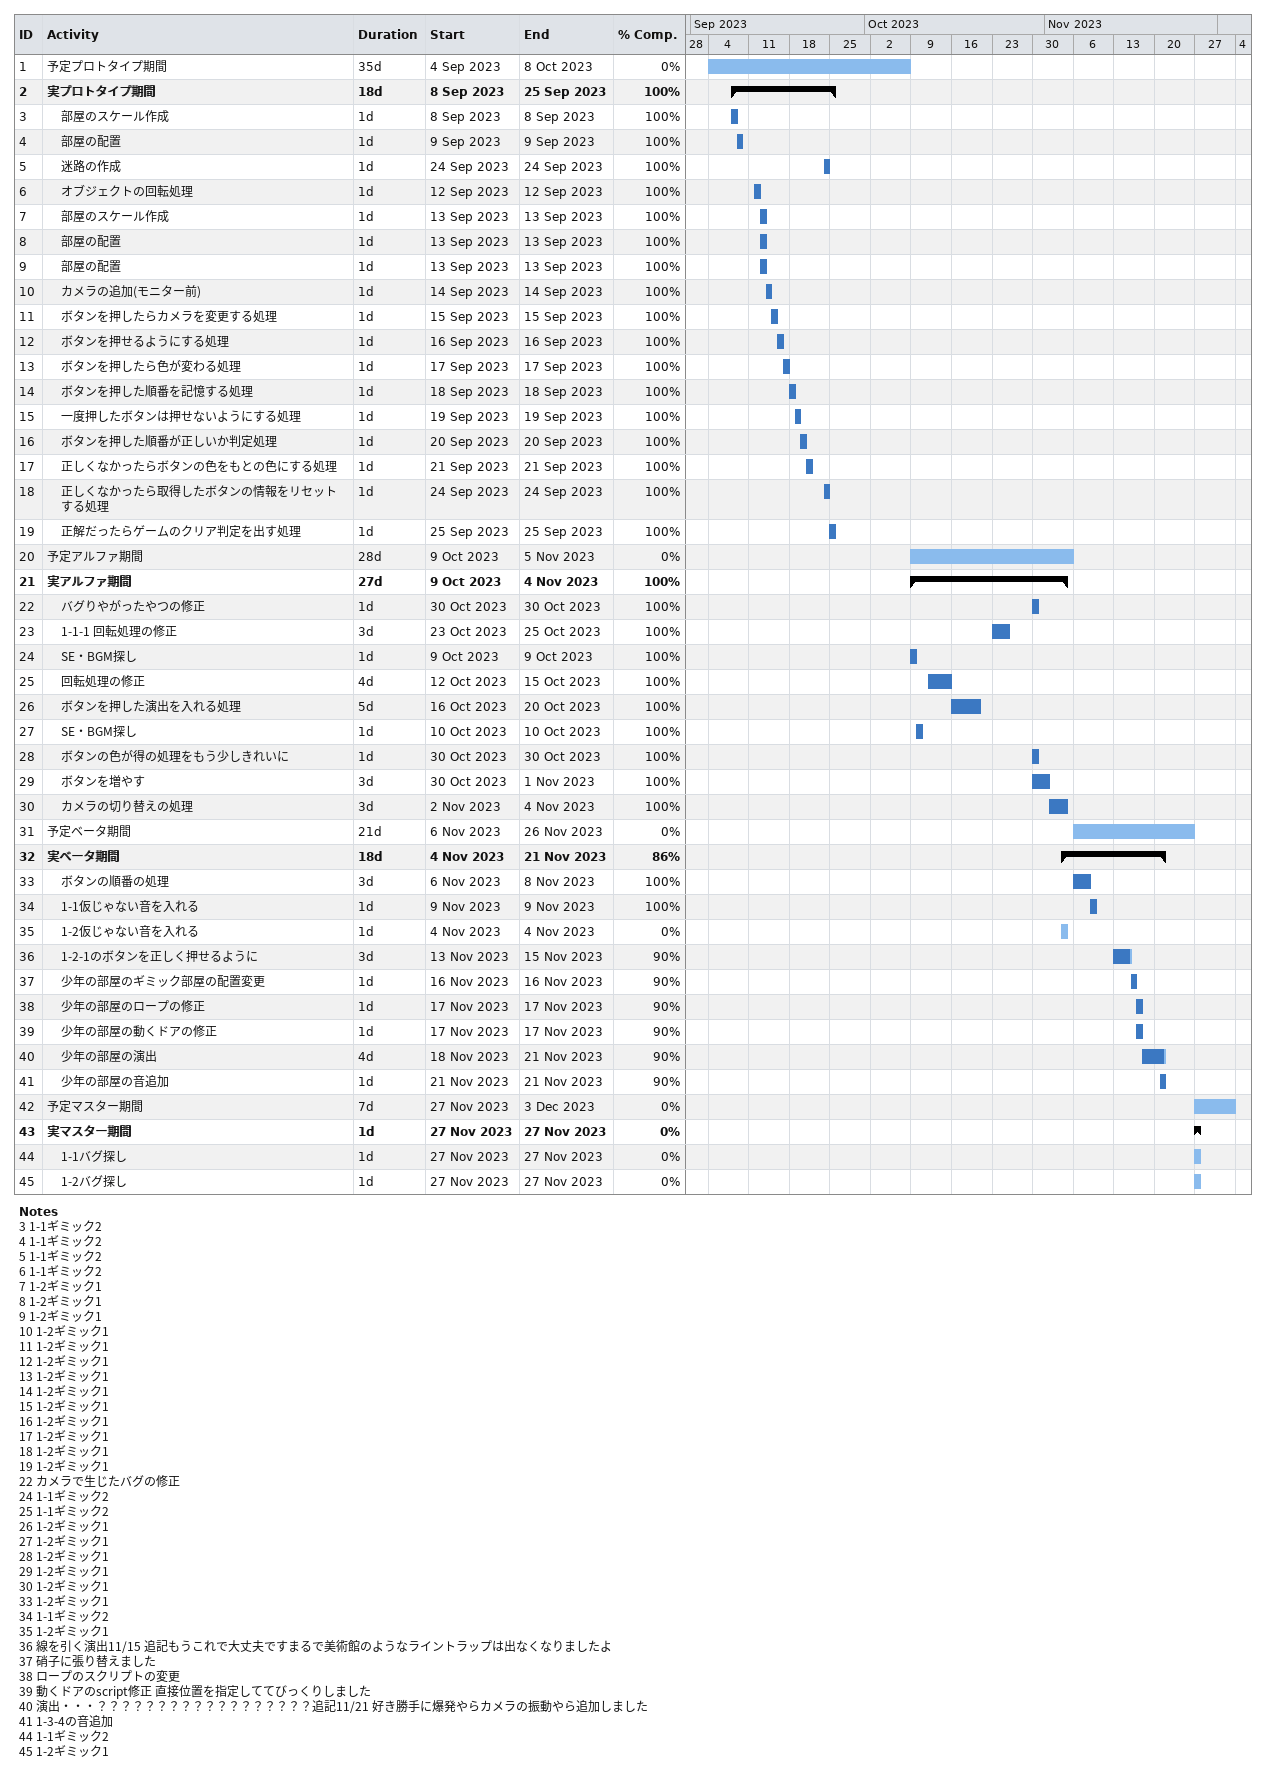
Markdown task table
| ID | Level | Task | Duration | Start | Finish | % complete |
|---|---|---|---|---|---|---|
| 1 | 1 | 予定プロトタイプ期間 | 35d | 2023-09-04 | 2023-10-08 | 0 |
| 2 | 1 | **実プロトタイプ期間** | 18d | 2023-09-08 | 2023-09-25 | 100 |
| 3 | 2 | 部屋のスケール作成 | 1d | 2023-09-08 | 2023-09-08 | 100 |
| 4 | 2 | 部屋の配置 | 1d | 2023-09-09 | 2023-09-09 | 100 |
| 5 | 2 | 迷路の作成 | 1d | 2023-09-24 | 2023-09-24 | 100 |
| 6 | 2 | オブジェクトの回転処理 | 1d | 2023-09-12 | 2023-09-12 | 100 |
| 7 | 2 | 部屋のスケール作成 | 1d | 2023-09-13 | 2023-09-13 | 100 |
| 8 | 2 | 部屋の配置 | 1d | 2023-09-13 | 2023-09-13 | 100 |
| 9 | 2 | 部屋の配置 | 1d | 2023-09-13 | 2023-09-13 | 100 |
| 10 | 2 | カメラの追加(モニター前) | 1d | 2023-09-14 | 2023-09-14 | 100 |
| 11 | 2 | ボタンを押したらカメラを変更する処理 | 1d | 2023-09-15 | 2023-09-15 | 100 |
| 12 | 2 | ボタンを押せるようにする処理 | 1d | 2023-09-16 | 2023-09-16 | 100 |
| 13 | 2 | ボタンを押したら色が変わる処理 | 1d | 2023-09-17 | 2023-09-17 | 100 |
| 14 | 2 | ボタンを押した順番を記憶する処理 | 1d | 2023-09-18 | 2023-09-18 | 100 |
| 15 | 2 | 一度押したボタンは押せないようにする処理 | 1d | 2023-09-19 | 2023-09-19 | 100 |
| 16 | 2 | ボタンを押した順番が正しいか判定処理 | 1d | 2023-09-20 | 2023-09-20 | 100 |
| 17 | 2 | 正しくなかったらボタンの色をもとの色にする処理 | 1d | 2023-09-21 | 2023-09-21 | 100 |
| 18 | 2 | 正しくなかったら取得したボタンの情報をリセットする処理 | 1d | 2023-09-24 | 2023-09-24 | 100 |
| 19 | 2 | 正解だったらゲームのクリア判定を出す処理 | 1d | 2023-09-25 | 2023-09-25 | 100 |
| 20 | 1 | 予定アルファ期間 | 28d | 2023-10-09 | 2023-11-05 | 0 |
| 21 | 1 | **実アルファ期間** | 27d | 2023-10-09 | 2023-11-04 | 100 |
| 22 | 2 | バグりやがったやつの修正 | 1d | 2023-10-30 | 2023-10-30 | 100 |
| 23 | 2 | 1-1-1 回転処理の修正 | 3d | 2023-10-23 | 2023-10-25 | 100 |
| 24 | 2 | SE・BGM探し | 1d | 2023-10-09 | 2023-10-09 | 100 |
| 25 | 2 | 回転処理の修正 | 4d | 2023-10-12 | 2023-10-15 | 100 |
| 26 | 2 | ボタンを押した演出を入れる処理 | 5d | 2023-10-16 | 2023-10-20 | 100 |
| 27 | 2 | SE・BGM探し | 1d | 2023-10-10 | 2023-10-10 | 100 |
| 28 | 2 | ボタンの色が得の処理をもう少しきれいに | 1d | 2023-10-30 | 2023-10-30 | 100 |
| 29 | 2 | ボタンを増やす | 3d | 2023-10-30 | 2023-11-01 | 100 |
| 30 | 2 | カメラの切り替えの処理 | 3d | 2023-11-02 | 2023-11-04 | 100 |
| 31 | 1 | 予定ベータ期間 | 21d | 2023-11-06 | 2023-11-26 | 0 |
| 32 | 1 | **実ベータ期間** | 18d | 2023-11-04 | 2023-11-21 | 86 |
| 33 | 2 | ボタンの順番の処理 | 3d | 2023-11-06 | 2023-11-08 | 100 |
| 34 | 2 | 1-1仮じゃない音を入れる | 1d | 2023-11-09 | 2023-11-09 | 100 |
| 35 | 2 | 1-2仮じゃない音を入れる | 1d | 2023-11-04 | 2023-11-04 | 0 |
| 36 | 2 | 1-2-1のボタンを正しく押せるように | 3d | 2023-11-13 | 2023-11-15 | 90 |
| 37 | 2 | 少年の部屋のギミック部屋の配置変更 | 1d | 2023-11-16 | 2023-11-16 | 90 |
| 38 | 2 | 少年の部屋のロープの修正 | 1d | 2023-11-17 | 2023-11-17 | 90 |
| 39 | 2 | 少年の部屋の動くドアの修正 | 1d | 2023-11-17 | 2023-11-17 | 90 |
| 40 | 2 | 少年の部屋の演出 | 4d | 2023-11-18 | 2023-11-21 | 90 |
| 41 | 2 | 少年の部屋の音追加 | 1d | 2023-11-21 | 2023-11-21 | 90 |
| 42 | 1 | 予定マスター期間 | 7d | 2023-11-27 | 2023-12-03 | 0 |
| 43 | 1 | **実マスター期間** | 1d | 2023-11-27 | 2023-11-27 | 0 |
| 44 | 2 | 1-1バグ探し | 1d | 2023-11-27 | 2023-11-27 | 0 |
| 45 | 2 | 1-2バグ探し | 1d | 2023-11-27 | 2023-11-27 | 0 |

Notes
- 3: 1-1ギミック2
- 4: 1-1ギミック2
- 5: 1-1ギミック2
- 6: 1-1ギミック2
- 7: 1-2ギミック1
- 8: 1-2ギミック1
- 9: 1-2ギミック1
- 10: 1-2ギミック1
- 11: 1-2ギミック1
- 12: 1-2ギミック1
- 13: 1-2ギミック1
- 14: 1-2ギミック1
- 15: 1-2ギミック1
- 16: 1-2ギミック1
- 17: 1-2ギミック1
- 18: 1-2ギミック1
- 19: 1-2ギミック1
- 22: カメラで生じたバグの修正
- 24: 1-1ギミック2
- 25: 1-1ギミック2
- 26: 1-2ギミック1
- 27: 1-2ギミック1
- 28: 1-2ギミック1
- 29: 1-2ギミック1
- 30: 1-2ギミック1
- 33: 1-2ギミック1
- 34: 1-1ギミック2
- 35: 1-2ギミック1
- 36: 線を引く演出 11/15 追記 もうこれで大丈夫です まるで美術館のようなライントラップは出なくなりましたよ
- 37: 硝子に張り替えました
- 38: ロープのスクリプトの変更
- 39: 動くドアのscript修正 直接位置を指定しててびっくりしました
- 40: 演出・・・？？？？？？？？？？？？？？？？？？ 追記 11/21 好き勝手に爆発やらカメラの振動やら追加しました
- 41: 1-3-4の音追加
- 44: 1-1ギミック2
- 45: 1-2ギミック1
